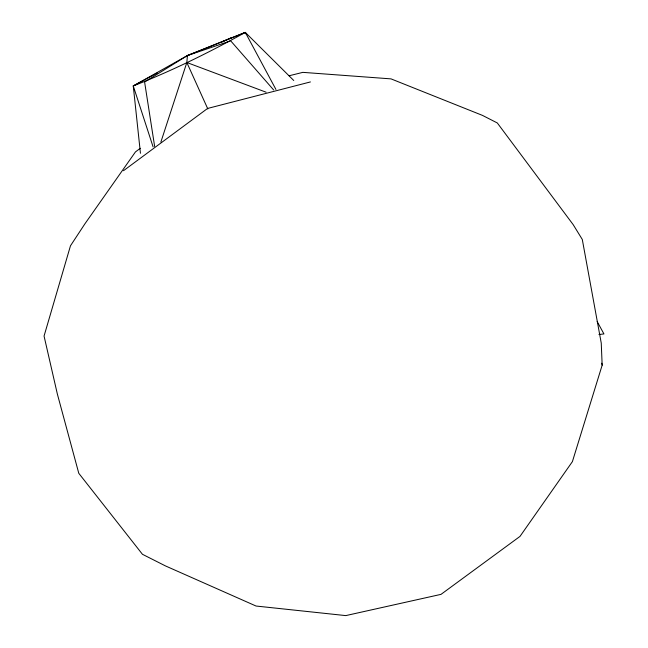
<?xml version="1.0" encoding="UTF-8"?>
<svg xmlns="http://www.w3.org/2000/svg" width="648" height="648" viewBox="0 0 648 648"><rect width="100%" height="100%" fill="white"/><g stroke="black" fill="none" stroke-linecap="round" stroke-linejoin="round"><path stroke-width="0.97" d="M289.17 75.759L302.843 72.357L391.019 78.878L482.493 115.401L497.308 122.958L573.164 224.621L582.293 239.46L601.247 343.076L602.162 365.172L572.403 461.619L519.996 536.398L441.013 594.362L345.789 615.6L256.057 606.034L165.386 565.882L142.439 554.283L78.789 473.307L57.356 394.041L44.056 336.053L70.47 245.803L84.88 223.86L135.432 151.94L140.252 148.319M160.882 142.034L186.835 62.5L187.41 55.558L245.3 32.4L293.755 80.498M123.484 170.716L207.595 108.443L310.441 81.932M140.446 153.276L133.261 85.933L187.41 55.558L245.3 32.4L246.289 34.166M153.098 146.885L133.261 85.933L157.415 72.916M222.086 41.974L231.142 37.787M133.261 85.933C171.793 70.956 209.166 52.488 245.3 32.4L275.943 89.473M598.922 334.481L603.944 333.939L597.164 321.554M266.093 92.202L186.835 62.5L207.822 108.945M273.642 89.951L230.696 40.848L187.41 55.558L144.601 81.98L154.653 146.48M601.749 363.188L602.162 365.172"/></g></svg>
